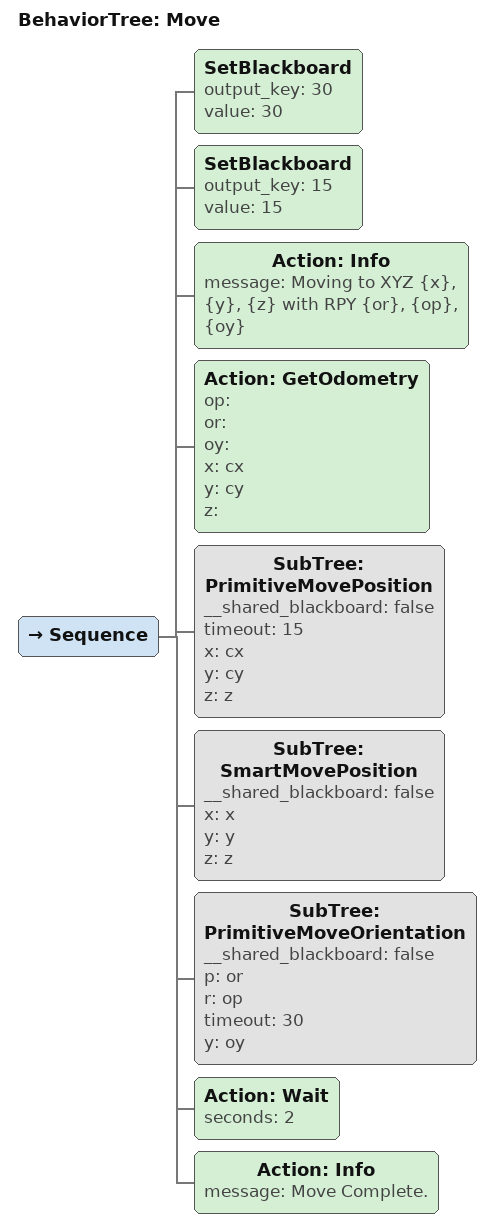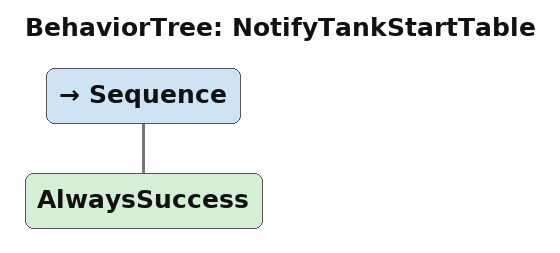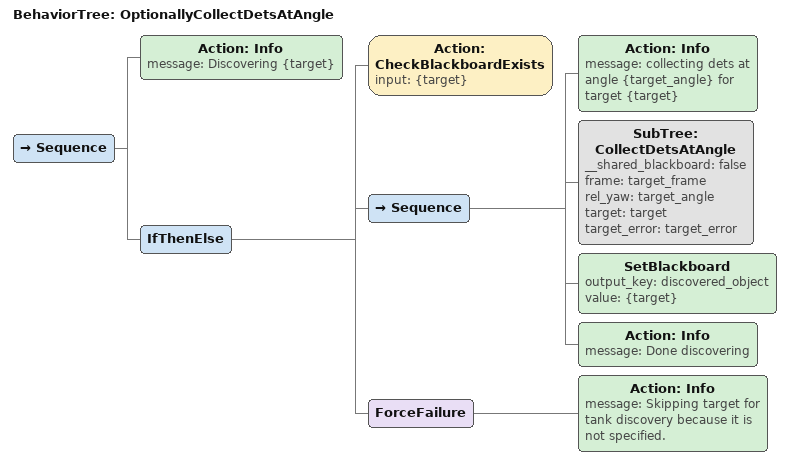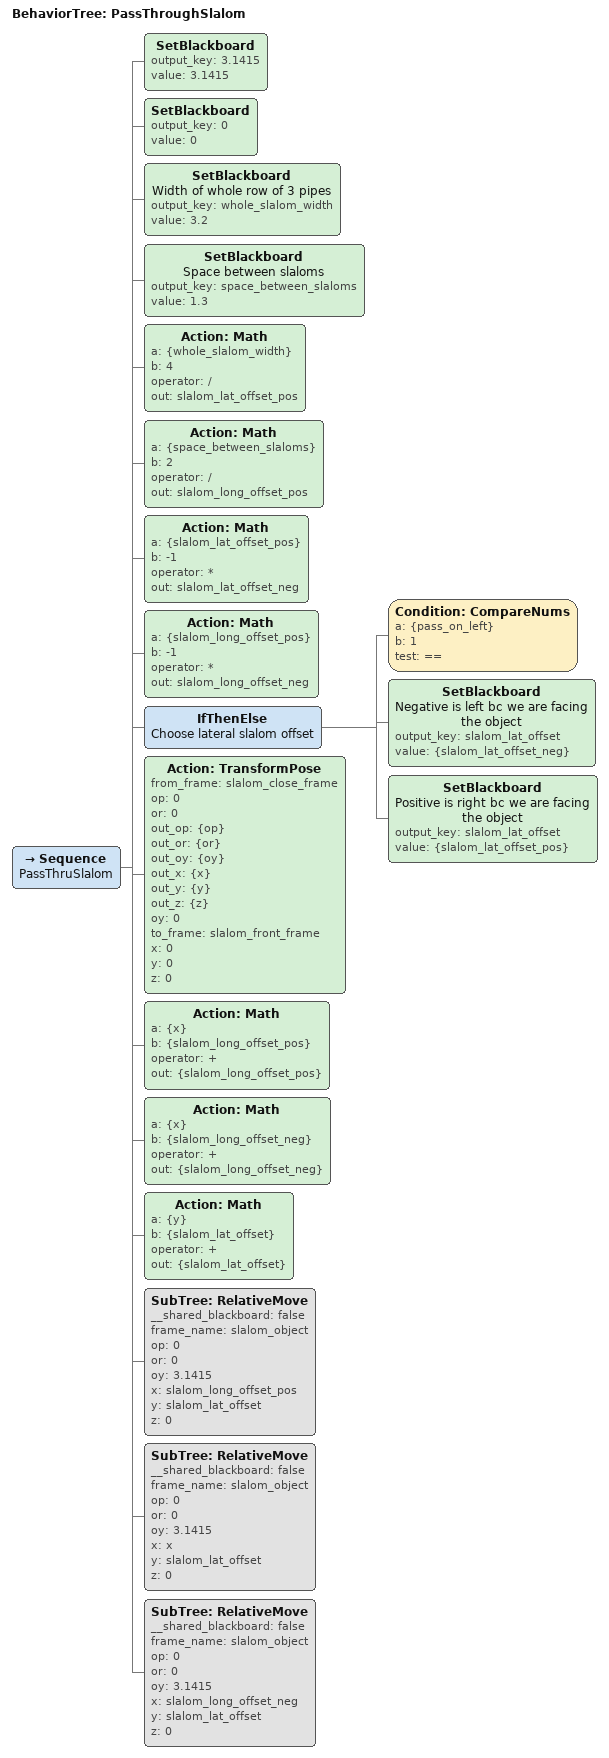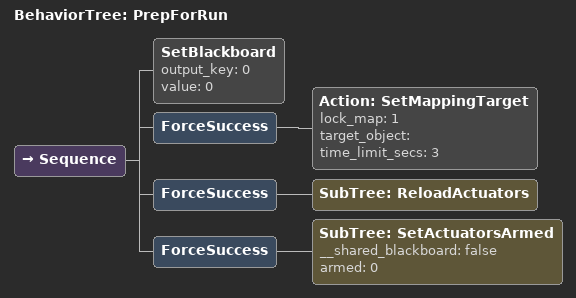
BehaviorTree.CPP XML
<BehaviorTree ID="Move">
    <Sequence>
        <SetBlackboard output_key="30" value="30"/>
        <SetBlackboard output_key="15" value="15"/>
        <Action ID="Info" message="Moving to XYZ {x}, {y}, {z} with RPY {or}, {op}, {oy}"/>
        <Action ID="GetOdometry" op="" or="" oy="" x="cx" y="cy" z=""/>
        <SubTree ID="PrimitiveMovePosition" __shared_blackboard="false" timeout="15" x="cx" y="cy" z="z"/>
        <SubTree ID="SmartMovePosition" __shared_blackboard="false" x="x" y="y" z="z"/>
        <SubTree ID="PrimitiveMoveOrientation" __shared_blackboard="false" p="or" r="op" timeout="30" y="oy"/>
        <Action ID="Wait" seconds="2"/>
        <Action ID="Info" message="Move Complete."/>
    </Sequence>
</BehaviorTree>

<BehaviorTree ID="NotifyTankStartTable">
    <Sequence>
        <AlwaysSuccess/>
    </Sequence>
</BehaviorTree>

<BehaviorTree ID="OptionallyCollectDetsAtAngle">
    <Sequence>
        <Action ID="Info" message="Discovering {target}"/>
        <IfThenElse>
            <Action ID="CheckBlackboardExists" input="{target}"/>
            <Sequence>
                <Action ID="Info" message="collecting dets at angle {target_angle} for target {target}"/>
                <SubTree ID="CollectDetsAtAngle" __shared_blackboard="false" frame="target_frame" rel_yaw="target_angle" target="target" target_error="target_error"/>
                <SetBlackboard output_key="discovered_object" value="{target}"/>
                <Action ID="Info" message="Done discovering"/>
            </Sequence>
            <ForceFailure>
                <Action ID="Info" message="Skipping target for tank discovery because it is not specified."/>
            </ForceFailure>
        </IfThenElse>
    </Sequence>
</BehaviorTree>

<BehaviorTree ID="PassThroughSlalom">
    <Sequence name="PassThruSlalom">
        <SetBlackboard output_key="3.1415" value="3.1415"/>
        <SetBlackboard output_key="0" value="0"/>
        <SetBlackboard name="Width of whole row of 3 pipes" output_key="whole_slalom_width" value="3.2"/>
        <SetBlackboard name="Space between slaloms" output_key="space_between_slaloms" value="1.3"/>
        <Action ID="Math" a="{whole_slalom_width}" b="4" operator="/" out="slalom_lat_offset_pos"/>
        <Action ID="Math" a="{space_between_slaloms}" b="2" operator="/" out="slalom_long_offset_pos"/>
        <Action ID="Math" a="{slalom_lat_offset_pos}" b="-1" operator="*" out="slalom_lat_offset_neg"/>
        <Action ID="Math" a="{slalom_long_offset_pos}" b="-1" operator="*" out="slalom_long_offset_neg"/>
        <IfThenElse name="Choose lateral slalom offset">
            <Condition ID="CompareNums" a="{pass_on_left}" b="1" test="=="/>
            <SetBlackboard name="Negative is left bc we are facing the object" output_key="slalom_lat_offset" value="{slalom_lat_offset_neg}"/>
            <SetBlackboard name="Positive is right bc we are facing the object" output_key="slalom_lat_offset" value="{slalom_lat_offset_pos}"/>
        </IfThenElse>
        <Action ID="TransformPose" from_frame="slalom_close_frame" op="0" or="0" out_op="{op}" out_or="{or}" out_oy="{oy}" out_x="{x}" out_y="{y}" out_z="{z}" oy="0" to_frame="slalom_front_frame" x="0" y="0" z="0"/>
        <Action ID="Math" a="{x}" b="{slalom_long_offset_pos}" operator="+" out="{slalom_long_offset_pos}"/>
        <Action ID="Math" a="{x}" b="{slalom_long_offset_neg}" operator="+" out="{slalom_long_offset_neg}"/>
        <Action ID="Math" a="{y}" b="{slalom_lat_offset}" operator="+" out="{slalom_lat_offset}"/>
        <SubTree ID="RelativeMove" __shared_blackboard="false" frame_name="slalom_object" op="0" or="0" oy="3.1415" x="slalom_long_offset_pos" y="slalom_lat_offset" z="0"/>
        <SubTree ID="RelativeMove" __shared_blackboard="false" frame_name="slalom_object" op="0" or="0" oy="3.1415" x="x" y="slalom_lat_offset" z="0"/>
        <SubTree ID="RelativeMove" __shared_blackboard="false" frame_name="slalom_object" op="0" or="0" oy="3.1415" x="slalom_long_offset_neg" y="slalom_lat_offset" z="0"/>
    </Sequence>
</BehaviorTree>

<BehaviorTree ID="PrepForRun">
    <Sequence>
        <SetBlackboard output_key="0" value="0"/>
        <ForceSuccess>
            <Action ID="SetMappingTarget" lock_map="1" target_object="" time_limit_secs="3"/>
        </ForceSuccess>
        <ForceSuccess>
            <SubTree ID="ReloadActuators"/>
        </ForceSuccess>
        <ForceSuccess>
            <SubTree ID="SetActuatorsArmed" __shared_blackboard="false" armed="0"/>
        </ForceSuccess>
    </Sequence>
</BehaviorTree>
